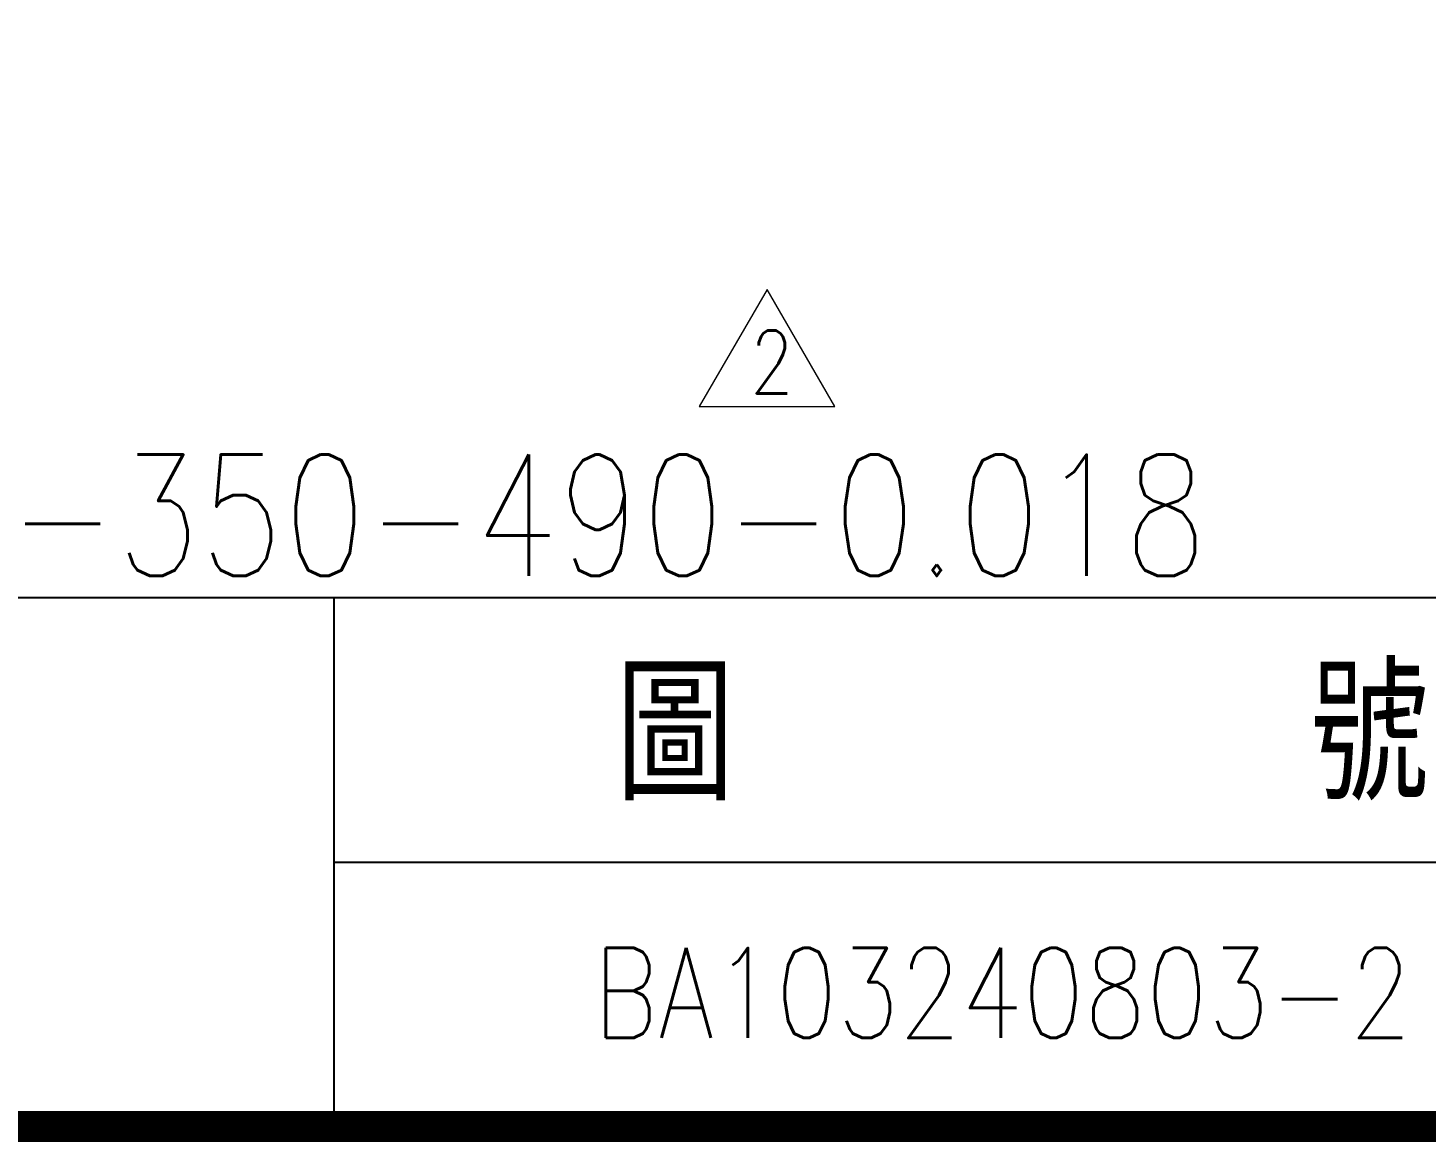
# Model space of a CAD drawing. Header units: millimetres. Extents: x 2335 to 2657, y 96 to 324.
# Drawn here: x 2514.41 to 2562.43, y 96.12 to 134.39 of the extents above; entities that cross this region are included whole.
import ezdxf
from ezdxf.enums import TextEntityAlignment as Align

# ---------------------------------------------------------------- set-up
doc = ezdxf.new("R2010")
doc.units = ezdxf.units.MM
doc.header["$LTSCALE"] = 10
doc.layers.get('0').update_dxf_attribs({"linetype": 'CONTINUOUS'})
doc.layers.add('03', color=94, linetype='CONTINUOUS', lineweight=15)
doc.layers.add('AM_4', color=3, linetype='CONTINUOUS', lineweight=25)
doc.styles.add('BW_SIMPLEX', font='romans.shx', dxfattribs={"width": 0.8, "bigfont": 'chineset.shx'})
doc.styles.add('SIMPLEX', font='SIMPLEX.shx', dxfattribs={"width": 0.8, "height": 3, "bigfont": 'chineset.shx'})
doc.styles.get("Standard").update_dxf_attribs({"font": 'TXT', "width": 0.8, "bigfont": 'CHINESET'})

msp = doc.modelspace()

# ---------------------------------------------------------------- linework, layer by layer
msp.add_lwpolyline([(2335.6655, 96.6513, 1.0666, 1.0666, 0), (2656.4777, 96.6513, 1.0666, 1.0666, 0), (2656.4777, 323.9275, 1.0666, 1.0666, 0), (2335.6655, 323.9275, 1.0666, 1.0666, 0)], format="xyseb", close=True)
at = {"layer": '03', "color": 3}
msp.add_lwpolyline([(2542.1228, 121.3803), (2539.7975, 125.4079), (2537.4721, 121.3803)], close=True, dxfattribs=at)
at = {"layer": 'AM_4'}
for p, q in [((2457.2403, 114.818), (2656.4777, 114.818)), ((2524.9285, 96.6513), (2524.9285, 114.818)), ((2524.9285, 105.7347), (2656.4777, 105.7347))]:
    msp.add_line(p, q, dxfattribs=at)

# ---------------------------------------------------------------- texts
at = {"color": 3, "insert": (2539.2245, 123.9919), "char_height": 2.16, "width": 1.301067, "attachment_point": 1, "style": 'BW_SIMPLEX'}
msp.add_mtext('2', dxfattribs=at)
at = {"layer": 'AM_4', "style": 'SIMPLEX', "width": 0.8}
for s, height, p in [('=1R16-05T4-1FSDC-350-490-0.018', 4.17, (2465.8486, 117.6469)), ('BA103240803-2', 3.091806, (2533.8394, 101.2422))]:
    msp.add_text(s, height=height, dxfattribs=at).set_placement(p, align=Align.MIDDLE_LEFT)
at = {"layer": 'AM_4', "width": 0.9}
msp.add_text('圖     號', height=4.53465, dxfattribs=at).set_placement((2534.5975, 107.8474))

doc.saveas('drawing.dxf')
